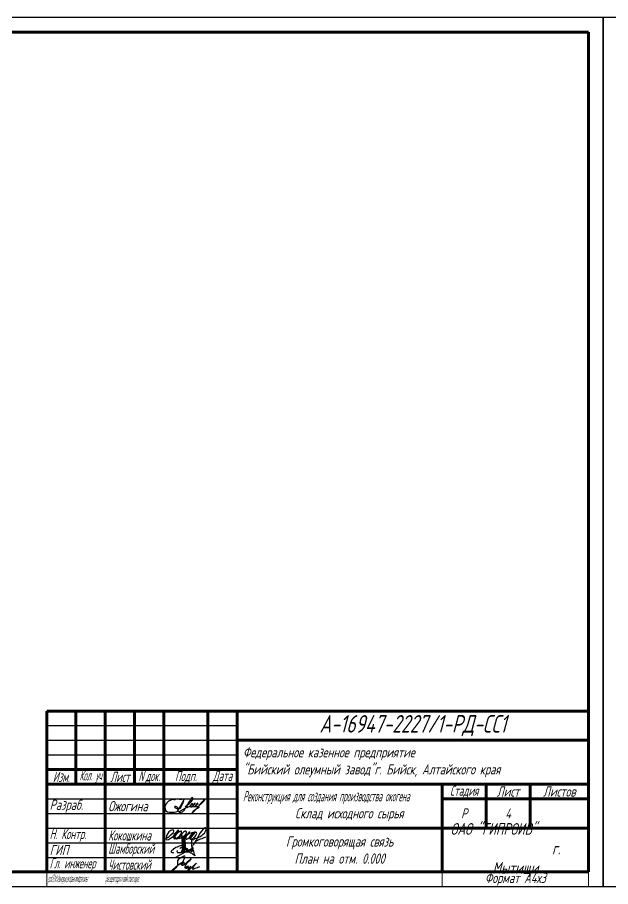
# Model space of a CAD drawing. Header units: millimetres. Extents: x 1337 to 3609, y 1874 to 2523.
# Drawn here: x 2607.3 to 2809.8, y 2226.4 to 2523.4 of the extents above; entities that cross this region are included whole.
import ezdxf

# ---------------------------------------------------------------- set-up
doc = ezdxf.new("R2010")
doc.units = ezdxf.units.MM
doc.layers.get('Defpoints').update_dxf_attribs({"color": 33})
for name, color, linetype, lineweight in [('Линия связи (Вновь)', 3, 'Continuous', 60), ('Рамка толстая', 7, 'Continuous', 60), ('Рамка тонкая', 5, 'Continuous', 25), ('Штампы', 252, 'Continuous', 25)]:
    doc.layers.add(name, color=color, linetype=linetype, lineweight=lineweight)
doc.styles.add('Simplex', font='simplex.shx', dxfattribs={"width": 0.7, "oblique": 15})

# ---------------------------------------------------------------- blocks, each defined once
blk = doc.blocks.new('A$C7D080345')
at = {"layer": 'Рамка толстая'}
for p, q in [((625, 292), (20, 292)), ((625, 5), (625, 292)), ((20, 5), (625, 5))]:
    blk.add_line(p, q, dxfattribs=at)
at = {"layer": 'Рамка тонкая'}
for p, q in [((0, 297), (0, 0)), ((630, 297), (0, 297)), ((630, 0), (630, 297)), ((0, 0), (630, 0))]:
    blk.add_line(p, q, dxfattribs=at)
blk = doc.blocks.new('*T30')
at = {"layer": 'Defpoints', "color": 8, "linetype": 'ByBlock', "lineweight": 0, "transparency": 16777216}
for p, q in [((0, -55), (0, -60)), ((135, -55), (135, -60)), ((185, -55), (185, -60)), ((0, -60), (185, -60))]:
    blk.add_line(p, q, dxfattribs=at)
at = {"layer": 'Штампы', "color": 0, "linetype": 'ByBlock', "lineweight": 60, "transparency": 16777216}
for p, q in [((0, 0), (185, 0)), ((0, 0), (0, -55)), ((10, 0), (10, -25)), ((20, 0), (20, -55)), ((30, 0), (30, -25)), ((40, 0), (40, -55)), ((55, 0), (55, -55)), ((65, 0), (65, -55)), ((185, 0), (185, -55)), ((65, -10), (185, -10)), ((0, -20), (65, -20)), ((0, -25), (185, -25)), ((135, -25), (135, -55)), ((150, -25), (150, -40)), ((165, -25), (165, -40)), ((135, -30), (185, -30)), ((65, -40), (185, -40)), ((0, -55), (185, -55))]:
    blk.add_line(p, q, dxfattribs=at)
at = {"layer": 'Штампы', "color": 5, "linetype": 'ByBlock', "lineweight": 25, "transparency": 16777216}
for p, q in [((0, -5), (65, -5)), ((0, -10), (65, -10)), ((0, -15), (65, -15)), ((0, -30), (65, -30)), ((0, -35), (65, -35)), ((0, -40), (65, -40)), ((0, -45), (65, -45)), ((0, -50), (65, -50))]:
    blk.add_line(p, q, dxfattribs=at)
at = {"layer": 'Штампы', "color": 2, "transparency": 16777216, "style": 'Simplex'}
for s, insert, char_height, width, attachment_point in [('А-16947-2227/1-РД-СС1', (125, -5), 6, 120, 5), ('Федеральное казенное предприятие\\P"Бийский олеумный завод"г. Бийск, Алтайского края', (67, -17.5), 3.5, 116, 4), ('{\\W0.6;Изм.}', (5, -22.5), 3.5, 10, 5), ('{\\W0.4;Кол. уч}', (15, -22.5), 3.5, 10, 5), ('{\\W0.6;Лист}', (25, -22.5), 3.5, 10, 5), ('{\\Q15;\\W0.5;N\\fArial|b0|i0|c0|p34;\\Q15; \\Fsimplex|c204;док.}', (35, -22.5), 3.5, 10, 5), ('{\\W0.6;Подп.}', (47.5, -22.5), 3.5, 15, 5), ('{\\W0.6;Дата}', (60, -22.5), 3.5, 10, 5), ('{\\W0.6;Стадия}', (142.5, -27.5), 3.5, 15, 5), ('Лист', (157.5, -27.5), 3.5, 15, 5), ('Листов', (175, -27.5), 3.5, 20, 5), ('{\\W0.4;Реконструкция для создания производства окогена                               }Склад исходного сырья', (67, -32.5), 3.5, 66, 4), ('Разраб.', (1, -32.5), 3.5, 18, 4), ('Ожогина', (21, -32.5), 3.5, 18, 4), ('Р', (142.5, -35), 3.5, 15, 5), ('4', (157.5, -35), 3.5, 15, 5), ('ОАО "ГИПРОИВ"                         г. Мытищи', (160, -47.5), 4, 50, 5), ('{\\W0.6;Н. Контр.}', (1, -42.5), 3.5, 18, 4), ('{\\W0.6;Кокошкина}', (21, -42.5), 3.5, 18, 4), ('Громкоговорящая связь\\PПлан на отм. 0.000', (100, -47.5), 3.5, 70, 5), ('ГИП', (1, -47.5), 3.5, 18, 4), ('{\\W0.5;Шамборский}', (21, -47.5), 3.5, 18, 4), ('{\\W0.5;Гл. инженер}', (1, -52.5), 3.5, 18, 4), ('{\\W0.5;Чистовский}', (21, -52.5), 3.5, 18, 4), ('Формат А4х3', (160, -57.5), 3.5, 50, 5)]:
    blk.add_mtext(s, dxfattribs=dict(at, insert=insert, char_height=char_height, width=width, attachment_point=attachment_point))
blk = doc.blocks.new('A$C09094F02')
at = {"layer": 'Рамка тонкая'}
for p, q in [((0.66, 3.22), (0.44, 2.54)), ((1.61, 4.15), (0.66, 3.2)), ((1.97, 4.33), (1.61, 4.15)), ((2.85, 4.72), (1.97, 4.33)), ((3.25, 4.78), (2.85, 4.72)), ((3.25, 4.78), (3.89, 4.82)), ((4.2, 4.83), (3.89, 4.82)), ((4.85, 4.87), (4.2, 4.83)), ((6.85, 4.68), (4.72, 0.96)), ((5.29, 4.81), (4.85, 4.87)), ((5.56, 4.78), (5.29, 4.81)), ((6.52, 3.63), (5.5, 1.41)), ((6.13, 4.7), (5.56, 4.78)), ((6.73, 4.08), (6.52, 3.63)), ((8.03, 3.04), (7.65, 2.43)), ((7.84, 2.8), (8.77, 3.38)), ((8.39, 3.71), (8.03, 3.04)), ((8.74, 4.22), (8.39, 3.71)), ((9.08, 4.62), (8.74, 4.22)), ((8.77, 3.38), (9.12, 3.73)), ((9.37, 5.07), (9.08, 4.62)), ((9.12, 3.73), (9.37, 3.99)), ((9.24, 2.99), (9.2, 2.85)), ((9.38, 3.18), (9.24, 2.99)), ((9.26, 2.8), (9.54, 3.09)), ((9.81, 5.41), (9.37, 5.07)), ((9.37, 3.99), (9.57, 4.27)), ((9.43, 3.24), (9.38, 3.18)), ((9.5, 3.05), (9.4, 2.94)), ((9.72, 3.37), (9.43, 3.24)), ((9.72, 3.37), (9.5, 3.05)), ((9.54, 3.09), (9.63, 3.25)), ((9.57, 4.27), (9.88, 4.8)), ((9.9, 5.13), (9.81, 5.41)), ((9.88, 4.8), (9.89, 4.99)), ((9.89, 4.97), (9.9, 5.13)), ((9.94, 5.34), (9.94, 5.34)), ((10.22, 3.13), (10.07, 2.95)), ((10.13, 2.76), (10.33, 2.97)), ((10.36, 3.32), (10.22, 3.13)), ((10.33, 2.97), (10.56, 3.24)), ((10.48, 3.44), (10.36, 3.32)), ((10.74, 3.53), (10.48, 3.44)), ((10.56, 3.24), (10.68, 3.38)), ((10.67, 3.36), (10.74, 3.53)), ((11.13, 3.12), (10.98, 2.95)), ((11.27, 3.32), (11.13, 3.12)), ((11.24, 2.97), (11.47, 3.24)), ((11.39, 3.44), (11.27, 3.32)), ((11.65, 3.53), (11.39, 3.44)), ((11.47, 3.24), (11.59, 3.37)), ((11.59, 3.35), (11.65, 3.53)), ((12.54, 3.43), (11.84, 2.5)), ((11.94, 2.93), (12.61, 3.19)), ((13.59, 4.52), (12.54, 3.43)), ((12.61, 3.19), (13.65, 4.21)), ((13.58, 4.5), (13.73, 4.66)), ((13.71, 4.33), (13.64, 4.19)), ((13.74, 4.39), (13.71, 4.33)), ((13.73, 4.66), (13.83, 4.76)), ((13.77, 4.43), (13.74, 4.39)), ((13.84, 4.53), (13.77, 4.43)), ((13.83, 4.76), (13.94, 4.85)), ((13.87, 4.58), (13.84, 4.53)), ((13.93, 4.71), (13.87, 4.58)), ((13.97, 4.77), (13.93, 4.71)), ((13.94, 4.85), (13.98, 4.89)), ((13.98, 4.89), (13.97, 4.81)), ((13.97, 4.81), (13.97, 4.77)), ((0.44, 2.54), (0.37, 2.32)), ((0.37, 2.32), (0.49, 1.27)), ((0.49, 1.27), (0.69, 0.89)), ((0.69, 0.89), (1.23, 0.53)), ((1.23, 0.53), (1.94, 0.43)), ((1.94, 0.43), (2.83, 0.4)), ((2.83, 0.4), (3.56, 0.46)), ((3.56, 0.46), (4.19, 0.58)), ((3.72, 2.34), (3.66, 2.29)), ((3.66, 2.29), (3.66, 2.24)), ((3.66, 2.24), (3.73, 2.08)), ((3.81, 2.36), (3.72, 2.34)), ((3.72, 2.1), (3.86, 1.97)), ((3.93, 2.37), (3.81, 2.36)), ((3.85, 1.97), (4.41, 1.74)), ((3.98, 2.35), (3.93, 2.37)), ((4.06, 2.34), (3.98, 2.35)), ((4.23, 2.29), (4.06, 2.34)), ((4.19, 0.58), (4.74, 0.74)), ((4.38, 2.26), (4.23, 2.29)), ((4.79, 1.9), (4.38, 2.26)), ((4.41, 1.74), (4.66, 1.75)), ((4.66, 1.75), (5.05, 1.79)), ((4.72, 0.96), (4.84, 1.8)), ((4.74, 0.74), (5.14, 0.89)), ((4.8, 1.84), (4.78, 1.92)), ((4.81, 1.81), (4.8, 1.84)), ((4.82, 1.76), (4.81, 1.81)), ((4.82, 1.7), (4.82, 1.76)), ((5.08, 0.43), (5.34, 0.72)), ((5.5, 0.24), (5.08, 0.46)), ((5.34, 0.72), (5.72, 0.93)), ((6.27, 0.44), (5.5, 0.24)), ((5.66, 1.8), (5.68, 1.8)), ((5.72, 0.93), (8.35, 2.39)), ((6.67, 0.91), (6.27, 0.44)), ((7.02, 1.43), (6.67, 0.91)), ((7.36, 1.92), (7.02, 1.43)), ((7.25, 2.4), (7.9, 2.83)), ((7.65, 2.43), (7.36, 1.92)), ((7.8, 2.09), (8.35, 2.39)), ((8.36, 2.19), (8.54, 2.32)), ((8.54, 2.32), (8.7, 2.43)), ((8.7, 2.43), (9, 2.65)), ((9, 2.65), (9.26, 2.8)), ((9.1, 2.61), (9.08, 2.41)), ((9.08, 2.41), (9.11, 2.29)), ((9.2, 2.85), (9.1, 2.61)), ((9.11, 2.29), (9.14, 2.22)), ((9.14, 2.22), (9.39, 2.18)), ((9.39, 2.18), (9.45, 2.25)), ((9.45, 2.25), (9.66, 2.36)), ((9.66, 2.36), (9.86, 2.51)), ((9.73, 0.42), (9.88, 0.68)), ((9.75, 0.24), (9.73, 0.42)), ((11.24, 1.71), (9.8, 0.24)), ((9.85, 2.51), (9.84, 2.25)), ((9.84, 2.25), (10.52, 2.4)), ((9.93, 2.73), (9.85, 2.51)), ((9.86, 2.51), (10.14, 2.73)), ((9.88, 0.68), (10.13, 0.91)), ((10.07, 2.95), (9.93, 2.73)), ((10.13, 0.91), (10.34, 1.14)), ((10.34, 1.14), (10.75, 1.38)), ((10.42, 2.38), (10.77, 2.5)), ((10.76, 2.51), (10.75, 2.25)), ((10.75, 2.25), (11.09, 2.33)), ((10.75, 1.38), (10.98, 1.56)), ((10.84, 2.72), (10.76, 2.51)), ((10.77, 2.5), (11.05, 2.73)), ((10.98, 2.95), (10.84, 2.72)), ((10.98, 1.56), (11.56, 1.82)), ((11.04, 2.76), (11.24, 2.97)), ((11.05, 2.31), (11.35, 2.34)), ((11.62, 2.14), (11.24, 1.71)), ((11.35, 2.34), (11.65, 2.53)), ((11.56, 1.82), (11.72, 1.94)), ((11.84, 2.5), (11.62, 2.14)), ((11.72, 1.94), (12.16, 2.12))]:
    blk.add_line(p, q, dxfattribs=at)
blk.add_point((0, 0), dxfattribs=at)
blk = doc.blocks.new('A$C764A7DD2')
at = {"layer": 'Рамка тонкая'}
for points in [[(8.46, 2.41), (9.12, 2.83), (9.43, 3.13), (9.75, 3.57), (10.1, 3.95), (10.48, 4.22), (10.74, 4.46), (10.1, 3.75), (9.56, 3.09), (9.08, 2.58), (8.87, 2.23), (9.09, 2.05), (9.44, 2.07), (9.86, 2.32), (10.21, 2.69), (10.66, 3.03), (10.92, 3.33), (11.16, 3.77), (11.26, 4.07), (11.16, 4.36), (10.83, 4.53), (10.46, 4.53), (9.47, 3.79), (9.12, 3.35), (8.85, 3.01), (8.74, 2.62), (8.87, 2.2), (10.08, 1.9), (10.56, 2.33), (11.54, 2.57), (12.39, 2.98), (13, 3.37), (13.46, 3.77), (13.86, 4.17), (14.14, 4.58), (14.36, 5.07), (14.4, 5.45), (14.33, 5.76), (14.2, 5.95), (13.99, 5.98), (13.77, 5.86), (13.39, 5.53), (12.83, 4.82), (12.39, 4.25), (11.93, 3.43), (11.61, 2.82), (11.12, 1.94), (10.7, 1.24), (10.35, 0.63), (10.08, 0.16), (10.15, 0), (10.21, 0.41), (11.1, 1.47), (11.64, 1.79), (12.51, 2.16), (13.08, 2.36), (13.57, 2.58), (14.3, 2.91)], [(0.64, 2.29), (1.55, 2.78), (2.35, 3.54), (3.25, 4.42), (3.42, 4.78), (3.33, 5.15), (2.94, 5.32), (2.35, 5.07), (1.72, 4.56), (1.13, 3.68), (0.91, 3.12), (0.85, 2.75), (0.71, 2.16), (0.78, 1.93), (1.03, 1.82), (1.63, 1.97), (2.31, 2.39), (3.18, 3), (4.24, 4.04), (4.93, 4.62), (5.16, 5), (5.03, 5.15), (4.71, 5.06), (4.27, 4.6), (3.66, 3.91), (3.31, 3.23), (3.26, 2.74), (3.38, 2.3), (3.76, 2.2), (4.36, 2.42), (4.88, 2.81), (5.49, 3.23), (5.9, 3.87), (6, 4.2), (6.04, 4.8), (5.77, 4.88), (5.19, 4.63), (4.64, 4.14), (4.1, 3.55), (3.67, 2.91), (3.8, 2.52), (4.33, 2.22), (4.91, 2.34), (5.38, 2.72), (5.97, 3.53)], [(5.94, 3.54), (5.23, 2.82), (5.21, 2.37), (5.57, 2.4), (6.03, 2.63), (6.4, 2.87), (6.71, 3.09), (7.06, 3.33), (7.32, 3.54), (7.51, 3.8), (7.66, 4.03), (7.72, 4.33), (7.76, 4.57), (7.66, 4.74), (7.52, 4.83), (7.24, 4.83), (7.01, 4.73), (6.65, 4.45), (6.39, 4.2), (6.16, 3.97), (6.06, 3.69), (6.08, 3.53), (6.07, 3.05), (6.31, 2.77), (7.32, 3.3), (7.72, 3.59), (8.21, 3.96), (8.54, 4.29), (8.77, 4.67), (7.84, 3.47), (7.2, 2.63), (6.95, 2.36), (7.61, 3.15), (8.21, 3.78), (8.78, 4.09), (9.19, 4.27), (9.64, 4.41), (10.05, 4.49)], [(7.59, 3.14), (7.46, 2.58), (7.5, 2.21), (7.6, 2.07), (7.79, 2.07), (8.03, 2.18), (8.3, 2.31), (8.48, 2.41)]]:
    blk.add_lwpolyline(points, dxfattribs=at)
blk.add_point((0, 0.88), dxfattribs=at)
blk = doc.blocks.new('A$C06937CDB')
at = {"layer": 'Рамка тонкая'}
for points in [[(4.68, 2.39), (4.58, 2.24), (4.48, 2.05), (4.49, 1.94), (4.67, 1.78), (5.08, 1.64), (5.36, 1.6), (5.68, 1.65), (5.9, 1.75), (6.08, 1.87), (6.17, 2.03), (6.29, 2.33), (6.37, 2.75), (6.43, 3.29), (6.48, 4.23), (6.49, 4.56), (6.48, 4.91), (6.53, 5.46), (6.59, 6.14), (6.66, 6.62), (6.72, 6.63), (6.69, 6.02), (6.64, 5.17), (6.62, 4.37), (6.61, 4.04), (6.65, 3.71), (6.67, 3.2), (6.6, 2.67), (6.54, 2.12), (6.47, 1.71), (6.42, 1.65), (6.37, 2.01), (6.37, 2.49), (6.38, 3.21), (6.37, 3.99), (6.33, 4.72), (6.31, 5.09), (6.27, 5.55), (6.25, 6.06), (6.25, 6.55), (6.23, 7.08)], [(4.54, 1.65), (5.39, 1.71), (6.22, 1.82), (6.89, 1.89), (7.27, 1.93), (7.76, 1.93), (8.26, 1.89), (8.59, 1.84), (8.9, 1.74), (9.23, 1.6), (9.5, 1.41), (9.79, 1.24), (10.1, 1.01), (10.35, 0.78), (10.57, 0.6), (10.68, 0.57), (10.6, 0.81), (10.47, 1.12), (10.33, 1.55), (10.22, 1.95), (10.09, 2.33), (9.96, 2.81), (9.79, 3.39), (9.64, 4.02), (9.56, 4.51), (9.51, 4.88), (9.5, 5.32), (9.54, 5.78), (9.6, 6.16), (9.64, 6.45)], [(6.66, 3.16), (6.7, 2.81), (6.73, 2.43), (6.79, 2.16), (6.85, 2.12), (6.92, 2.44), (6.98, 2.83), (7.03, 3.28), (7.08, 3.77), (7.07, 4.1), (7.07, 4.46), (7.06, 4.97), (7.03, 5.5), (6.98, 6), (6.96, 6.41), (6.96, 6.83), (6.93, 7.06), (6.85, 6.77), (6.84, 6.44), (6.81, 5.78), (6.79, 5.34), (6.82, 4.84), (6.88, 4.07), (6.95, 3.5), (7.04, 2.89), (7.11, 2.52), (7.18, 2.3), (7.26, 2.29), (7.32, 2.48), (7.37, 2.75), (7.4, 3.03), (7.41, 3.56), (7.4, 3.98), (7.39, 4.41), (7.37, 4.66), (7.33, 5.01), (7.29, 5.33), (7.23, 5.7), (7.16, 6.19), (7.11, 6.44), (7.09, 6.03), (7.1, 5.53), (7.09, 5.08), (7.15, 4.63), (7.21, 4.17), (7.27, 3.77), (7.36, 3.25), (7.45, 2.99), (7.55, 2.9), (7.64, 2.88), (7.72, 2.92), (7.78, 2.97), (7.83, 3.04), (7.87, 3.09)], [(5.53, 3.07), (5.72, 3.22), (5.91, 3.36), (6.1, 3.47), (6.29, 3.59), (6.48, 3.7), (6.51, 3.75), (6.56, 3.82), (6.57, 3.91), (6.53, 4.02), (6.42, 4.1), (6.28, 4.12), (6.06, 4.08), (5.69, 3.97), (5.17, 3.79), (4.5, 3.51), (4.08, 3.32), (3.62, 3.08), (3.3, 2.87), (3.01, 2.62), (2.81, 2.46), (2.65, 2.26), (2.53, 2.06), (2.52, 1.93), (2.58, 1.79), (2.72, 1.71), (2.88, 1.65), (3.07, 1.62), (3.24, 1.6)], [(3.81, 0), (10.11, 3.41)], [(9.66, 2.44), (9.67, 2.53), (9.59, 2.61), (9.47, 2.7), (9.37, 2.73), (9.26, 2.69), (9.2, 2.55), (9.15, 2.42), (9.16, 2.25), (9.21, 2.08), (9.38, 1.99), (9.54, 2.02), (9.65, 2.1), (9.74, 2.21), (9.81, 2.34), (9.86, 2.52), (9.83, 2.68), (9.79, 2.89), (9.74, 3.06), (9.68, 3.25), (9.62, 3.48), (9.56, 3.71), (9.52, 3.92), (9.49, 4.15), (9.49, 4.35)], [(8.09, 2.48), (8.15, 2.49), (8.19, 2.54), (8.21, 2.61), (8.21, 2.68), (8.19, 2.73), (8.16, 2.79), (8.11, 2.85), (8.04, 2.89), (7.97, 2.91), (7.89, 2.92), (7.82, 2.9), (7.76, 2.84), (7.72, 2.78), (7.7, 2.67), (7.7, 2.57), (7.7, 2.41), (7.75, 2.29), (7.82, 2.17), (7.88, 2.13), (7.94, 2.09), (8.01, 2.12), (8.06, 2.18), (8.05, 2.28), (8.02, 2.37), (7.98, 2.35), (7.98, 2.3), (8.02, 2.23), (8.05, 2.18), (8.08, 2.15), (8.17, 2.09), (8.2, 2.08), (8.26, 2.09), (8.32, 2.12), (8.37, 2.16), (8.37, 2.22), (8.38, 2.3), (8.36, 2.36), (8.29, 2.38), (8.29, 2.3), (8.33, 2.22), (8.38, 2.16), (8.47, 2.1), (8.55, 2.1), (8.63, 2.12), (8.71, 2.19), (8.73, 2.26), (8.75, 2.35), (8.74, 2.47), (8.67, 2.54), (8.6, 2.53), (8.64, 2.43), (8.71, 2.29), (8.81, 2.16), (8.9, 2.14), (9.03, 2.19), (9.09, 2.3), (9.1, 2.4), (9.09, 2.5), (9.05, 2.56), (9.01, 2.52), (9.03, 2.45), (9.09, 2.34), (9.16, 2.29), (9.24, 2.3), (9.29, 2.36), (9.31, 2.42)]]:
    blk.add_lwpolyline(points, dxfattribs=at)
blk.add_point((0, 1.11), dxfattribs=at)
blk = doc.blocks.new('A$C2B280688')
at = {"layer": 'Рамка тонкая'}
blk.add_lwpolyline([(5.9, 2.28), (6.23, 2.95), (6.74, 3.98), (7.05, 4.58), (7.26, 5.14), (7.2, 5.36), (6.87, 5.4), (6.35, 5.18), (5.58, 4.7), (4.9, 4.13), (4.65, 3.83), (4.68, 3.34), (4.71, 2.85), (4.65, 2.36), (4.11, 1.47), (3.45, 0.73), (2.77, 0.33), (2.64, 0.37), (3.2, 0.97), (3.92, 1.64), (4.79, 2.37), (5.7, 3.02), (6.14, 3.24), (6.59, 3.47), (6.84, 3.33), (6.8, 3.06), (6.44, 2.93), (6.13, 2.57), (6.19, 2.35), (6.49, 2.37), (6.86, 2.59), (7.34, 2.87), (7.95, 3.27), (8.48, 3.66), (8.9, 3.97), (9.24, 4.32), (9.29, 4.51), (9.11, 4.39), (8.49, 3.82), (7.95, 3.37), (7.56, 2.83), (7.28, 2.26), (7.11, 1.8), (7.16, 1.44), (7.46, 1.46), (7.89, 1.68), (8.42, 2.02), (7.93, 1.87), (7.52, 1.64), (7.51, 1.3), (7.81, 1.3), (8.28, 1.39), (8.72, 1.59), (9.01, 1.79), (9.19, 1.95), (8.58, 1.25), (8.15, 0.65), (8.11, 0.32), (8.53, 0.66), (9.88, 1.9), (10.92, 2.95), (11.12, 3.02), (10.12, 1.84), (9.87, 1.32), (9.82, 0.92), (10.03, 1), (10.64, 1.29), (11.51, 1.58), (12.25, 1.85)], dxfattribs=at)
blk.add_point((0, 0), dxfattribs=at)

msp = doc.modelspace()

# ---------------------------------------------------------------- block references
for name, p in [('A$C7D080345', (2177.33, 2226.37)), ('A$C7D080345', (2807.33, 2226.37)), ('*T30', (2617.33, 2286.37))]:
    msp.add_blockref(name, p)
at = {"layer": 'Линия связи (Вновь)'}
msp.add_blockref('A$C09094F02', (2657.33, 2251.37), dxfattribs=at)
at = {"layer": 'Рамка тонкая'}
for name, p in [('A$C09094F02', (2657.33, 2251.37)), ('A$C764A7DD2', (2657.33, 2240.49)), ('A$C06937CDB', (2657.33, 2236.37)), ('A$C2B280688', (2657.33, 2231.37))]:
    msp.add_blockref(name, p, dxfattribs=at)

# ---------------------------------------------------------------- texts
at = {"layer": 'Defpoints', "style": 'Simplex', "oblique": 15, "width": 0.1}
msp.add_text('\\pxsm0.75;{\\W0.4;Реконструкция для создания производства окогена                               Сушка исходного продукта и просейка готового продукта ', height=2.5, dxfattribs=at).set_placement((2617.59, 2227.91))

doc.saveas('drawing.dxf')
